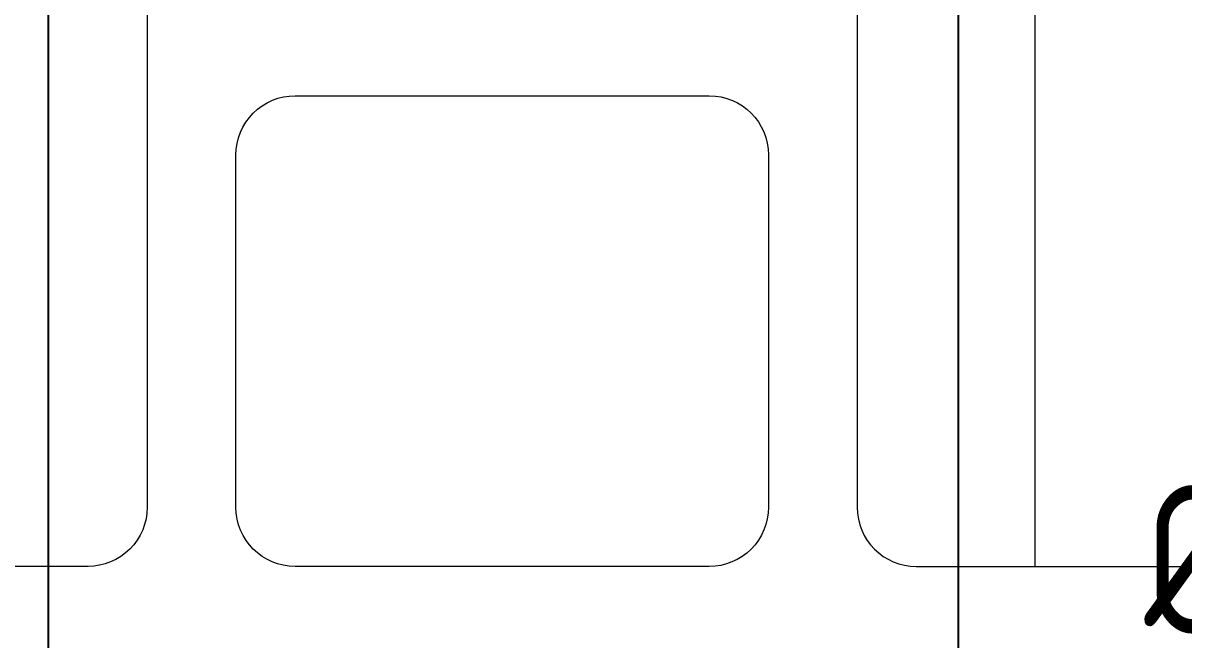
# Model space of a CAD drawing. Header units: metres. Extents: x 6917732 to 8046551, y 3602874 to 4094271.
# Drawn here: x 7247567 to 7267183, y 3848613 to 3859026 of the extents above; entities that cross this region are included whole.
import ezdxf

# ---------------------------------------------------------------- set-up
doc = ezdxf.new("R2010")
doc.units = ezdxf.units.M
doc.header["$LTSCALE"] = 0.5
doc.header["$MEASUREMENT"] = 0
doc.linetypes.add('03000 - Plant Layout 1$0$CENTER2', pattern=[1.125, 0.75, -0.125, 0.125, -0.125])
doc.linetypes.add('HIDDEN2', pattern=[4.7625, 3.175, -1.5875])
doc.layers.add('CI-CEN', color=1, linetype='03000 - Plant Layout 1$0$CENTER2')
doc.layers.add('RD-TXT', color=7, linetype='CONTINUOUS')
doc.layers.add('CI-PED-FOOTPATH', color=44, linetype='CONTINUOUS', lineweight=0)
doc.layers.add('Sewer Line', color=4, linetype='CONTINUOUS', lineweight=25)
doc.layers.get('CI-CEN').off()
doc.styles.add('3.5mm', font='ISO3098B.shx', dxfattribs={"height": 3.5})

# ---------------------------------------------------------------- blocks, each defined once
blk = doc.blocks.new('sdsxdc')
at = {"layer": 'CI-PED-FOOTPATH', "color": 15, "lineweight": 0}
for p, q in [((7264665, 3884869), (7264665, 3849845)), ((7261665, 3883876, 0), (7261663, 3850851, 0)), ((7262663, 3849851, 0), (7278294, 3849850, 0))]:
    blk.add_line(p, q, dxfattribs=at)
at = {"layer": 'CI-PED-FOOTPATH', "color": 15, "lineweight": 0, "elevation": 33, "flags": 128}
for points in [[(7249665, 3883877), (7249663, 3850852, -0.414214), (7248663, 3849852), (7235856, 3849852, -0.414214), (7234856, 3850852), (7234858, 3883877, -0.414214), (7235858, 3884877), (7248665, 3884877, -0.414213)], [(7252164, 3857801), (7259164, 3857801, -0.414213), (7260164, 3856801), (7260163, 3850850, -0.414214), (7259163, 3849850), (7252163, 3849851, -0.414213), (7251163, 3850851), (7251164, 3856801, -0.414214)]]:
    blk.add_lwpolyline(points, format="xyb", close=True, dxfattribs=at)
at = {"layer": 'CI-PED-FOOTPATH', "color": 15, "lineweight": 0}
blk.add_arc((7262663, 3850851, 0), 1000, 179.998, 269.998, dxfattribs=at)
blk = doc.blocks.new('A$C65520D9C')
at = {"layer": 'CI-CEN', "color": 8, "linetype": 'HIDDEN2', "lineweight": 0, "ltscale": 2000}
blk.add_blockref('sdsxdc', (-7494656, -4067566, -33), dxfattribs=at)
blk = doc.blocks.new('A$C021B369C')
at = {"layer": 'RD-TXT', "color": 2}
blk.add_blockref('A$C65520D9C', (0, 0), dxfattribs=at)

msp = doc.modelspace()

# ---------------------------------------------------------------- linework, layer by layer
at = {"layer": 'Sewer Line'}
for p, q in [((7247987.5, 3889033.9, 32.9), (7247987.6, 3848271.4, -82.5)), ((7263369.7, 3889033.9, 32.9), (7263369.7, 3848271.4, -82.5))]:
    msp.add_line(p, q, dxfattribs=at)

# ---------------------------------------------------------------- block references
at = {"layer": 'RD-TXT', "color": 2, "lineweight": -3}
msp.add_blockref('A$C021B369C', (7494655.6, 4067566.2, 32.9), dxfattribs=at)

# ---------------------------------------------------------------- texts
at = {"layer": 'RD-TXT', "color": 2, "style": '3.5mm', "width": 0.8}
msp.add_text('%%C300', height=2500, dxfattribs=at).set_placement((7266517.2, 3848717.1, -38053.9))

doc.saveas('drawing.dxf')
